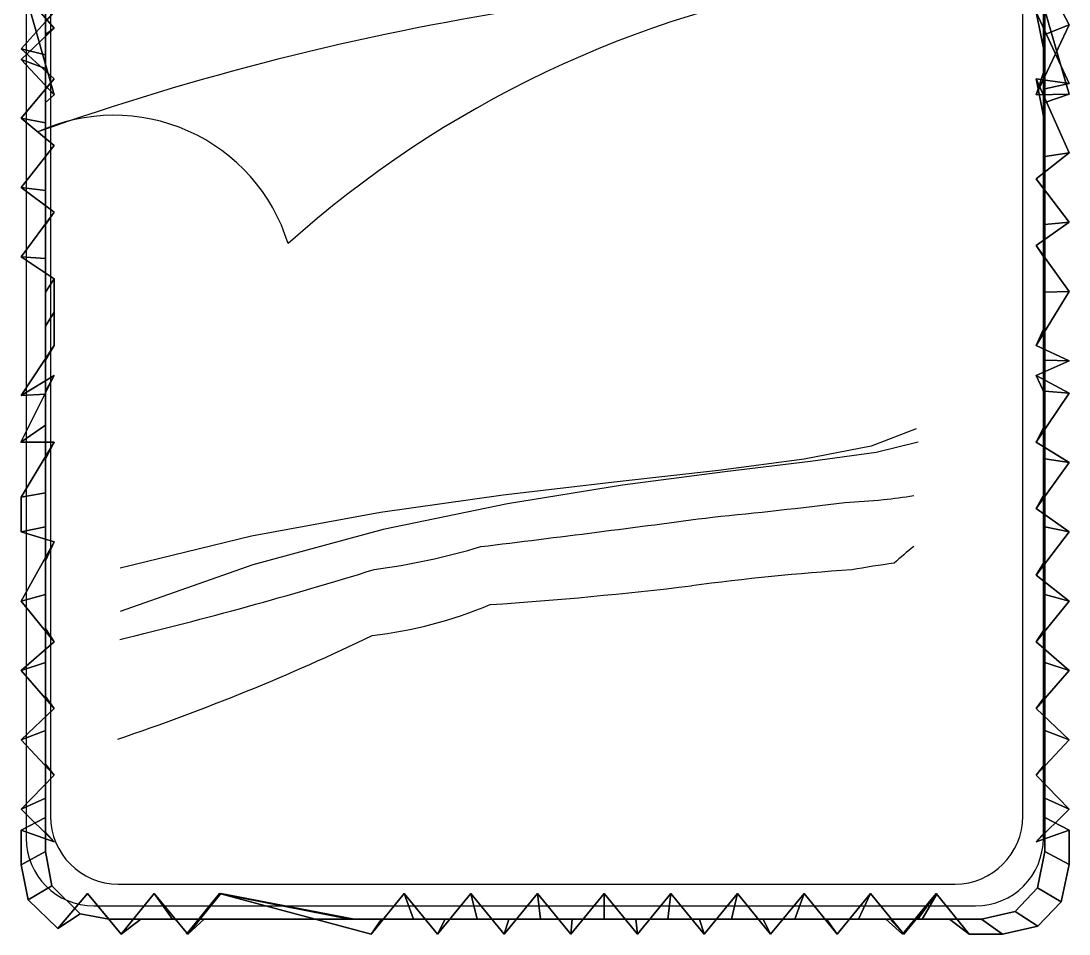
# Model space of a CAD drawing. Header units: inches. Extents: x 11.4 to 53.9, y 13.7 to 38.5.
# Drawn here: x 21.028 to 22.574, y 23.634 to 24.98 of the extents above; entities that cross this region are included whole.
import ezdxf

# ---------------------------------------------------------------- set-up
doc = ezdxf.new("R2010")
doc.units = ezdxf.units.IN
doc.header["$MEASUREMENT"] = 0
doc.layers.add('02', color=2, linetype='Continuous')
doc.layers.add('4', color=4, linetype='Continuous')

msp = doc.modelspace()

# ---------------------------------------------------------------- linework, layer by layer
at = {"layer": '02'}
for p, q in [((21.0718, 25.6173), (21.0718, 23.808)), ((22.5056, 23.808), (22.5056, 25.6173)), ((22.3481, 24.3792, -0.27), (22.2819, 24.3537, -0.27)), ((22.3515, 24.3594, -0.27), (22.2892, 24.3445, -0.27)), ((22.2819, 24.3537, -0.27), (22.1832, 24.3342, -0.27)), ((22.2892, 24.3445, -0.27), (22.1923, 24.331, -0.27)), ((22.1832, 24.3342, -0.27), (22.0567, 24.3176, -0.27)), ((22.1923, 24.331, -0.27), (22.066, 24.3159, -0.27)), ((22.0567, 24.3176, -0.27), (21.9072, 24.301, -0.27)), ((22.066, 24.3159, -0.27), (21.9153, 24.2962, -0.27)), ((21.9072, 24.301, -0.27), (21.7395, 24.2813, -0.27)), ((21.9153, 24.2962, -0.27), (21.7457, 24.2687, -0.27)), ((21.7395, 24.2813, -0.27), (21.5583, 24.2556, -0.27)), ((21.7457, 24.2687, -0.27), (21.5622, 24.2306, -0.27)), ((21.5583, 24.2556, -0.27), (21.3683, 24.2208, -0.27)), ((21.3683, 24.2208, -0.27), (21.1743, 24.174, -0.27)), ((21.5622, 24.2306, -0.27), (21.37, 24.1786, -0.27)), ((21.37, 24.1786, -0.27), (21.1743, 24.1098, -0.27)), ((21.1718, 23.708), (22.4056, 23.708))]:
    msp.add_line(p, q, dxfattribs=at)
for centre, radius, start, end in [((22.387, 21.0461), 3.9997, 88.3001, 109.4819), ((22.488, 23.4621, 0.0693), 1.5976, 99.0507, 131.8465), ((21.1655, 24.5727, 0.0693), 0.2687, 17.192, 114.7317), ((22.224, 25.0117, -0.27), 0.7408, 275.8905, 279.3768), ((21.1565, 33.2439, -0.27), 9.039, 275.66115, 276.90378), ((22.1825, 25.4607, -0.27), 1.1917, 272.9123, 275.6612), ((18.3495, 51.9295, -0.27), 27.9264, 276.90378, 277.61073), ((21.4134, 25.1864, -0.27), 1.0237, 277.6107, 286.6287), ((22.6578, 23.8068, -0.27), 0.507, 128.1356, 132.4125), ((22.5029, 22.7744, -0.27), 1.419, 97.5733, 100.1297), ((19.781, 29.8697, -0.27), 5.9659, 283.50559, 287.23813), ((22.4975, 20.5342, -0.27), 3.6453, 93.8416, 97.5733), ((21.3343, 29.8648, -0.27), 5.7577, 273.84158, 276.81067), ((21.469, 24.7214, -0.27), 0.6517, 276.8107, 292.6594), ((20.1129, 27.0609, -0.27), 3.3127, 288.6248, 295.6376), ((21.1718, 23.808), 0.1, 180, 270), ((22.4056, 23.808), 0.1, 270, 0)]:
    msp.add_arc(centre, radius, start, end, dxfattribs=at)
for points, invisible_edges in [([(22.5251, 25.0679, 0.0693), (22.5738, 24.9746, 0.0693), (21.0287, 25.0257, 0.0693)], 14), ([(22.5738, 24.9746, 0.0693), (22.5251, 25.0679, 0.0693), (22.5383, 25.0104, 0.2113)], 12), ([(22.5251, 25.0423, 0.0693), (21.0287, 25.0413, 0.0693), (21.0774, 24.8714, 0.0693)], 13), ([(21.0287, 25.0413, 0.0693), (21.0643, 24.9804, 0.2113), (21.0643, 25.0304, 0.2113)], 1), ([(21.0287, 25.0413, 0.0693), (21.0774, 24.9932, 0.0693), (21.0643, 24.9804, 0.2113)], 12), ([(21.0774, 24.8714, 0.0693), (21.0287, 25.0413, 0.0693), (21.0643, 25.0304, 0.2113)], 12), ([(22.5738, 24.8724, 0.0693), (22.5251, 25.0423, 0.0693), (21.0774, 24.8714, 0.0693)], 14), ([(22.5251, 25.0423, 0.0693), (22.5383, 24.8604, 0.2113), (22.5383, 25.0304, 0.2113)], 1), ([(22.5251, 25.0423, 0.0693), (22.5738, 24.8724, 0.0693), (22.5383, 24.8604, 0.2113)], 12), ([(21.0287, 25.0257, 0.0693), (21.0643, 24.9604, 0.2113), (21.0643, 25.0104, 0.2113)], 1), ([(21.0287, 25.0257, 0.0693), (21.0774, 24.9697, 0.0693), (21.0643, 24.9604, 0.2113)], 12), ([(22.5738, 24.9746, 0.0693), (21.0774, 24.9697, 0.0693), (21.0287, 25.0257, 0.0693)], 13), ([(21.0774, 24.8714, 0.0693), (21.0643, 25.0304, 0.2113), (21.0643, 24.8604, 0.2113)], 1), ([(21.0643, 24.8604, 0.2113), (22.5383, 25.0304, 0.2113), (22.5383, 24.8604, 0.2113)], 13), ([(21.0643, 24.8604, 0.2113), (21.0643, 25.0304, 0.2113), (22.5383, 25.0304, 0.2113)], 14), ([(21.0643, 25.0304, 0.2113), (21.0643, 24.9804, 0.2113), (22.5383, 24.9804, 0.2113)], 14), ([(21.0643, 25.0104, 0.2113), (22.5383, 24.9604, 0.2113), (22.5383, 25.0104, 0.2113)], 13), ([(21.0643, 25.0104, 0.2113), (21.0643, 24.9604, 0.2113), (22.5383, 24.9604, 0.2113)], 14), ([(22.5738, 24.9746, 0.0693), (22.5383, 25.0104, 0.2113), (22.5383, 24.9604, 0.2113)], 1), ([(21.0774, 24.9932, 0.0693), (21.0287, 24.9391, 0.0693), (21.0643, 24.9304, 0.2113)], 12), ([(22.3777, 23.6944, 0.0693), (21.0287, 24.9391, 0.0693), (21.0774, 24.9932, 0.0693)], 13), ([(21.0774, 24.9932, 0.0693), (21.0643, 24.9304, 0.2113), (21.0643, 24.9804, 0.2113)], 1), ([(22.5738, 24.6837, 0.0693), (22.5251, 24.6493, 0.0693), (21.0774, 24.9932, 0.0693)], 14), ([(22.5251, 24.6493, 0.0693), (22.5738, 24.5815, 0.0693), (21.0774, 24.9932, 0.0693)], 14), ([(22.5738, 24.5815, 0.0693), (22.5251, 24.5019, 0.0693), (21.0774, 24.9932, 0.0693)], 14), ([(22.5251, 24.5019, 0.0693), (22.5738, 24.4793, 0.0693), (21.0774, 24.9932, 0.0693)], 14), ([(22.5738, 24.4793, 0.0693), (22.5251, 24.458, 0.0693), (21.0774, 24.9932, 0.0693)], 14), ([(22.5251, 24.458, 0.0693), (22.5738, 24.4315, 0.0693), (21.0774, 24.9932, 0.0693)], 14), ([(22.5738, 24.4315, 0.0693), (22.5251, 24.3597, 0.0693), (21.0774, 24.9932, 0.0693)], 14), ([(22.5251, 24.3597, 0.0693), (22.5738, 24.3293, 0.0693), (21.0774, 24.9932, 0.0693)], 14), ([(22.5251, 24.9932, 0.0693), (22.5738, 24.888, 0.0693), (21.0774, 24.9932, 0.0693)], 14), ([(22.5738, 24.888, 0.0693), (22.5251, 24.8949, 0.0693), (21.0774, 24.9932, 0.0693)], 14), ([(22.5251, 24.8949, 0.0693), (22.5738, 24.7858, 0.0693), (21.0774, 24.9932, 0.0693)], 14), ([(22.5738, 24.7858, 0.0693), (22.5251, 24.7475, 0.0693), (21.0774, 24.9932, 0.0693)], 14), ([(22.5251, 24.7475, 0.0693), (22.5738, 24.6837, 0.0693), (21.0774, 24.9932, 0.0693)], 14), ([(22.5738, 24.3293, 0.0693), (22.5251, 24.2615, 0.0693), (21.0774, 24.9932, 0.0693)], 14), ([(22.5251, 24.2615, 0.0693), (22.5738, 24.2271, 0.0693), (21.0774, 24.9932, 0.0693)], 14), ([(22.5738, 24.2271, 0.0693), (22.5251, 24.1632, 0.0693), (21.0774, 24.9932, 0.0693)], 14), ([(22.5251, 24.1632, 0.0693), (22.5738, 24.1249, 0.0693), (21.0774, 24.9932, 0.0693)], 14), ([(22.5738, 24.1249, 0.0693), (22.5251, 24.065, 0.0693), (21.0774, 24.9932, 0.0693)], 14), ([(22.5251, 24.065, 0.0693), (22.5738, 24.0227, 0.0693), (21.0774, 24.9932, 0.0693)], 14), ([(22.5738, 24.0227, 0.0693), (22.5251, 23.9667, 0.0693), (21.0774, 24.9932, 0.0693)], 14), ([(22.5251, 23.9667, 0.0693), (22.5738, 23.9206, 0.0693), (21.0774, 24.9932, 0.0693)], 14), ([(22.5738, 23.9206, 0.0693), (22.5251, 23.8685, 0.0693), (21.0774, 24.9932, 0.0693)], 14), ([(22.5251, 23.8685, 0.0693), (22.5738, 23.8184, 0.0693), (21.0774, 24.9932, 0.0693)], 14), ([(22.5738, 23.8184, 0.0693), (22.5251, 23.7702, 0.0693), (21.0774, 24.9932, 0.0693)], 14), ([(22.5251, 23.7702, 0.0693), (22.5738, 23.7877, 0.0693), (21.0774, 24.9932, 0.0693)], 14), ([(22.5738, 23.7877, 0.0693), (22.5738, 23.7367, 0.0693), (21.0774, 24.9932, 0.0693)], 14), ([(22.5738, 23.7367, 0.0693), (22.5622, 23.6818, 0.0693), (21.0774, 24.9932, 0.0693)], 14), ([(22.5622, 23.6818, 0.0693), (22.5278, 23.6462, 0.0693), (21.0774, 24.9932, 0.0693)], 14), ([(22.5278, 23.6462, 0.0693), (22.4755, 23.6344, 0.0693), (21.0774, 24.9932, 0.0693)], 14), ([(22.4755, 23.6344, 0.0693), (22.4264, 23.6344, 0.0693), (21.0774, 24.9932, 0.0693)], 14), ([(22.4264, 23.6344, 0.0693), (22.3777, 23.6944, 0.0693), (21.0774, 24.9932, 0.0693)], 14), ([(22.5251, 24.9932, 0.0693), (22.5383, 24.9804, 0.2113), (22.5383, 24.9304, 0.2113)], 1), ([(22.5738, 24.888, 0.0693), (22.5251, 24.9932, 0.0693), (22.5383, 24.9304, 0.2113)], 12), ([(21.0643, 24.9804, 0.2113), (22.5383, 24.6304, 0.2113), (22.5383, 24.6804, 0.2113)], 13), ([(21.0643, 24.9804, 0.2113), (22.5383, 24.5804, 0.2113), (22.5383, 24.6304, 0.2113)], 13), ([(21.0643, 24.9804, 0.2113), (22.5383, 24.5305, 0.2113), (22.5383, 24.5804, 0.2113)], 13), ([(21.0643, 24.9804, 0.2113), (22.5383, 24.4804, 0.2113), (22.5383, 24.5305, 0.2113)], 13), ([(21.0643, 24.9804, 0.2113), (22.5383, 24.4304, 0.2113), (22.5383, 24.4804, 0.2113)], 13), ([(21.0643, 24.9804, 0.2113), (22.5383, 24.4347, 0.2113), (22.5383, 24.4304, 0.2113)], 13), ([(21.0643, 24.9804, 0.2113), (22.5383, 24.3848, 0.2113), (22.5383, 24.4347, 0.2113)], 13), ([(21.0643, 24.9804, 0.2113), (22.5383, 24.3347, 0.2113), (22.5383, 24.3848, 0.2113)], 13), ([(21.0643, 24.9804, 0.2113), (22.5383, 24.9304, 0.2113), (22.5383, 24.9804, 0.2113)], 13), ([(21.0643, 24.9804, 0.2113), (22.5383, 24.8804, 0.2113), (22.5383, 24.9304, 0.2113)], 13), ([(21.0643, 24.9804, 0.2113), (22.5383, 24.8304, 0.2113), (22.5383, 24.8804, 0.2113)], 13), ([(21.0643, 24.9804, 0.2113), (22.5383, 24.7804, 0.2113), (22.5383, 24.8304, 0.2113)], 13), ([(21.0643, 24.9804, 0.2113), (22.5383, 24.7304, 0.2113), (22.5383, 24.7804, 0.2113)], 13), ([(21.0643, 24.9804, 0.2113), (22.5383, 24.6804, 0.2113), (22.5383, 24.7304, 0.2113)], 13), ([(21.0643, 24.9804, 0.2113), (22.5383, 24.2847, 0.2113), (22.5383, 24.3347, 0.2113)], 13), ([(21.0643, 24.9804, 0.2113), (22.5383, 24.2347, 0.2113), (22.5383, 24.2847, 0.2113)], 13), ([(21.0643, 24.9804, 0.2113), (22.5383, 24.1847, 0.2113), (22.5383, 24.2347, 0.2113)], 13), ([(21.0643, 24.9804, 0.2113), (22.5383, 24.1347, 0.2113), (22.5383, 24.1847, 0.2113)], 13), ([(21.0643, 24.9804, 0.2113), (22.5383, 24.0848, 0.2113), (22.5383, 24.1347, 0.2113)], 13), ([(21.0643, 24.9804, 0.2113), (22.5383, 24.0347, 0.2113), (22.5383, 24.0848, 0.2113)], 13), ([(21.0643, 24.9804, 0.2113), (22.5383, 23.9848, 0.2113), (22.5383, 24.0347, 0.2113)], 13), ([(21.0643, 24.9804, 0.2113), (22.5383, 23.9347, 0.2113), (22.5383, 23.9848, 0.2113)], 13), ([(21.0643, 24.9804, 0.2113), (22.5383, 23.8848, 0.2113), (22.5383, 23.9347, 0.2113)], 13), ([(21.0643, 24.9804, 0.2113), (22.5383, 23.8347, 0.2113), (22.5383, 23.8848, 0.2113)], 13), ([(21.0643, 24.9804, 0.2113), (22.5383, 23.7847, 0.2113), (22.5383, 23.8347, 0.2113)], 13), ([(21.0643, 24.9804, 0.2113), (22.5383, 23.8062, 0.2113), (22.5383, 23.7847, 0.2113)], 13), ([(21.0643, 24.9804, 0.2113), (22.5383, 23.7563, 0.2113), (22.5383, 23.8062, 0.2113)], 13), ([(21.0643, 24.9804, 0.2113), (22.5273, 23.7026, 0.2113), (22.5383, 23.7563, 0.2113)], 13), ([(21.0643, 24.9804, 0.2113), (22.4944, 23.6677, 0.2113), (22.5273, 23.7026, 0.2113)], 13), ([(21.0643, 24.9804, 0.2113), (22.4445, 23.6562, 0.2113), (22.4944, 23.6677, 0.2113)], 13), ([(21.0643, 24.9804, 0.2113), (22.3976, 23.6562, 0.2113), (22.4445, 23.6562, 0.2113)], 13), ([(21.0643, 24.9804, 0.2113), (22.3508, 23.6562, 0.2113), (22.3976, 23.6562, 0.2113)], 13), ([(21.0643, 24.9804, 0.2113), (21.0643, 24.9304, 0.2113), (22.3508, 23.6562, 0.2113)], 14), ([(21.0774, 24.9697, 0.0693), (21.0287, 24.9235, 0.0693), (21.0643, 24.9104, 0.2113)], 12), ([(22.5251, 24.8714, 0.0693), (21.0287, 24.9235, 0.0693), (21.0774, 24.9697, 0.0693)], 13), ([(21.0774, 24.9697, 0.0693), (21.0643, 24.9104, 0.2113), (21.0643, 24.9604, 0.2113)], 1), ([(21.0643, 24.9604, 0.2113), (22.5383, 24.9104, 0.2113), (22.5383, 24.9604, 0.2113)], 13), ([(21.0643, 24.9604, 0.2113), (21.0643, 24.9104, 0.2113), (22.5383, 24.9104, 0.2113)], 14), ([(22.5738, 24.9746, 0.0693), (22.5251, 24.8714, 0.0693), (21.0774, 24.9697, 0.0693)], 14), ([(22.5251, 24.8714, 0.0693), (22.5738, 24.9746, 0.0693), (22.5383, 24.9604, 0.2113)], 12), ([(22.5251, 24.8714, 0.0693), (22.5383, 24.9604, 0.2113), (22.5383, 24.9104, 0.2113)], 1), ([(21.0287, 24.9391, 0.0693), (21.0643, 24.8804, 0.2113), (21.0643, 24.9304, 0.2113)], 1), ([(21.0287, 24.9391, 0.0693), (21.0774, 24.8949, 0.0693), (21.0643, 24.8804, 0.2113)], 12), ([(22.3777, 23.6944, 0.0693), (21.0774, 24.8949, 0.0693), (21.0287, 24.9391, 0.0693)], 13), ([(21.0643, 24.9304, 0.2113), (21.0643, 24.8804, 0.2113), (22.3508, 23.6562, 0.2113)], 14), ([(22.5738, 24.888, 0.0693), (22.5383, 24.9304, 0.2113), (22.5383, 24.8804, 0.2113)], 1), ([(21.0287, 24.9235, 0.0693), (21.0643, 24.8604, 0.2113), (21.0643, 24.9104, 0.2113)], 1), ([(21.0287, 24.9235, 0.0693), (21.0774, 24.8714, 0.0693), (21.0643, 24.8604, 0.2113)], 12), ([(22.5251, 24.8714, 0.0693), (21.0774, 24.8714, 0.0693), (21.0287, 24.9235, 0.0693)], 13), ([(21.0643, 24.9104, 0.2113), (21.0643, 24.8604, 0.2113), (22.5383, 24.9104, 0.2113)], 14), ([(21.0643, 24.8604, 0.2113), (22.5383, 24.8604, 0.2113), (22.5383, 24.9104, 0.2113)], 13), ([(22.5738, 24.8724, 0.0693), (22.5251, 24.8714, 0.0693), (22.5383, 24.9104, 0.2113)], 12), ([(22.5738, 24.8724, 0.0693), (22.5383, 24.9104, 0.2113), (22.5383, 24.8604, 0.2113)], 1), ([(21.0774, 24.8949, 0.0693), (21.0287, 24.8369, 0.0693), (21.0643, 24.8304, 0.2113)], 12), ([(22.3283, 23.6344, 0.0693), (21.0287, 24.8369, 0.0693), (21.0774, 24.8949, 0.0693)], 13), ([(21.0774, 24.8949, 0.0693), (21.0643, 24.8304, 0.2113), (21.0643, 24.8804, 0.2113)], 1), ([(22.3777, 23.6944, 0.0693), (22.3283, 23.6344, 0.0693), (21.0774, 24.8949, 0.0693)], 14), ([(22.5251, 24.8949, 0.0693), (22.5383, 24.8804, 0.2113), (22.5383, 24.8304, 0.2113)], 1), ([(22.5251, 24.8949, 0.0693), (22.5738, 24.888, 0.0693), (22.5383, 24.8804, 0.2113)], 12), ([(22.5738, 24.7858, 0.0693), (22.5251, 24.8949, 0.0693), (22.5383, 24.8304, 0.2113)], 12), ([(21.0643, 24.8804, 0.2113), (22.3038, 23.6562, 0.2113), (22.3508, 23.6562, 0.2113)], 13), ([(21.0643, 24.8804, 0.2113), (21.0643, 24.8304, 0.2113), (22.3038, 23.6562, 0.2113)], 14), ([(22.5251, 24.8714, 0.0693), (22.5738, 24.8724, 0.0693), (21.0774, 24.8714, 0.0693)], 14), ([(21.0287, 24.8369, 0.0693), (21.0643, 24.7804, 0.2113), (21.0643, 24.8304, 0.2113)], 1), ([(21.0287, 24.8369, 0.0693), (21.0774, 24.7967, 0.0693), (21.0643, 24.7804, 0.2113)], 12), ([(22.3283, 23.6344, 0.0693), (22.3795, 23.6944, 0.0693), (21.0287, 24.8369, 0.0693)], 14), ([(22.3795, 23.6944, 0.0693), (21.0774, 24.7967, 0.0693), (21.0287, 24.8369, 0.0693)], 13), ([(21.0643, 24.8304, 0.2113), (22.357, 23.6562, 0.2113), (22.3038, 23.6562, 0.2113)], 13), ([(21.0643, 24.8304, 0.2113), (21.0643, 24.7804, 0.2113), (22.357, 23.6562, 0.2113)], 14), ([(22.5738, 24.7858, 0.0693), (22.5383, 24.8304, 0.2113), (22.5383, 24.7804, 0.2113)], 1), ([(21.0774, 24.7967, 0.0693), (21.0287, 24.7347, 0.0693), (21.0643, 24.7304, 0.2113)], 12), ([(22.2812, 23.6944, 0.0693), (21.0287, 24.7347, 0.0693), (21.0774, 24.7967, 0.0693)], 13), ([(21.0774, 24.7967, 0.0693), (21.0643, 24.7304, 0.2113), (21.0643, 24.7804, 0.2113)], 1), ([(22.3301, 23.6344, 0.0693), (22.2812, 23.6944, 0.0693), (21.0774, 24.7967, 0.0693)], 14), ([(22.3795, 23.6944, 0.0693), (22.3301, 23.6344, 0.0693), (21.0774, 24.7967, 0.0693)], 14), ([(21.0643, 24.7804, 0.2113), (22.2633, 23.6562, 0.2113), (22.3101, 23.6562, 0.2113)], 13), ([(21.0643, 24.7804, 0.2113), (22.3101, 23.6562, 0.2113), (22.357, 23.6562, 0.2113)], 13), ([(21.0643, 24.7804, 0.2113), (21.0643, 24.7304, 0.2113), (22.2633, 23.6562, 0.2113)], 14), ([(22.5251, 24.7475, 0.0693), (22.5738, 24.7858, 0.0693), (22.5383, 24.7804, 0.2113)], 12), ([(22.5251, 24.7475, 0.0693), (22.5383, 24.7804, 0.2113), (22.5383, 24.7304, 0.2113)], 1), ([(22.5738, 24.6837, 0.0693), (22.5251, 24.7475, 0.0693), (22.5383, 24.7304, 0.2113)], 12), ([(21.0287, 24.7347, 0.0693), (21.0643, 24.6804, 0.2113), (21.0643, 24.7304, 0.2113)], 1), ([(21.0287, 24.7347, 0.0693), (21.0774, 24.6984, 0.0693), (21.0643, 24.6804, 0.2113)], 12), ([(22.2812, 23.6944, 0.0693), (21.0774, 24.6984, 0.0693), (21.0287, 24.7347, 0.0693)], 13), ([(21.0643, 24.7304, 0.2113), (21.0643, 24.6804, 0.2113), (22.2633, 23.6562, 0.2113)], 14), ([(22.5738, 24.6837, 0.0693), (22.5383, 24.7304, 0.2113), (22.5383, 24.6804, 0.2113)], 1), ([(22.183, 23.6944, 0.0693), (21.0287, 24.6325, 0.0693), (21.0774, 24.6984, 0.0693)], 13), ([(21.0774, 24.6984, 0.0693), (21.0287, 24.6325, 0.0693), (21.0643, 24.6304, 0.2113)], 12), ([(21.0774, 24.6984, 0.0693), (21.0643, 24.6304, 0.2113), (21.0643, 24.6804, 0.2113)], 1), ([(22.2812, 23.6944, 0.0693), (22.2319, 23.6344, 0.0693), (21.0774, 24.6984, 0.0693)], 14), ([(22.2319, 23.6344, 0.0693), (22.183, 23.6944, 0.0693), (21.0774, 24.6984, 0.0693)], 14), ([(22.5251, 24.6493, 0.0693), (22.5738, 24.6837, 0.0693), (22.5383, 24.6804, 0.2113)], 12), ([(21.0643, 24.6804, 0.2113), (22.2163, 23.6562, 0.2113), (22.2633, 23.6562, 0.2113)], 13), ([(21.0643, 24.6804, 0.2113), (22.1695, 23.6562, 0.2113), (22.2163, 23.6562, 0.2113)], 13), ([(21.0643, 24.6804, 0.2113), (21.0643, 24.6304, 0.2113), (22.1695, 23.6562, 0.2113)], 14), ([(22.5251, 24.6493, 0.0693), (22.5383, 24.6804, 0.2113), (22.5383, 24.6304, 0.2113)], 1), ([(22.5738, 24.5815, 0.0693), (22.5251, 24.6493, 0.0693), (22.5383, 24.6304, 0.2113)], 12), ([(22.183, 23.6944, 0.0693), (21.0774, 24.6002, 0.0693), (21.0287, 24.6325, 0.0693)], 13), ([(21.0287, 24.6325, 0.0693), (21.0643, 24.5804, 0.2113), (21.0643, 24.6304, 0.2113)], 1), ([(21.0287, 24.6325, 0.0693), (21.0774, 24.6002, 0.0693), (21.0643, 24.5804, 0.2113)], 12), ([(21.0643, 24.6304, 0.2113), (21.0643, 24.5804, 0.2113), (22.1695, 23.6562, 0.2113)], 14), ([(22.5738, 24.5815, 0.0693), (22.5383, 24.6304, 0.2113), (22.5383, 24.5804, 0.2113)], 1), ([(21.0774, 24.6002, 0.0693), (21.0643, 24.5304, 0.2113), (21.0643, 24.5804, 0.2113)], 1), ([(21.0774, 24.6002, 0.0693), (21.0774, 24.551, 0.0693), (21.0643, 24.5304, 0.2113)], 12), ([(22.183, 23.6944, 0.0693), (22.1337, 23.6344, 0.0693), (21.0774, 24.6002, 0.0693)], 14), ([(22.1337, 23.6344, 0.0693), (21.0774, 24.551, 0.0693), (21.0774, 24.6002, 0.0693)], 13), ([(21.0643, 24.5804, 0.2113), (22.1226, 23.6562, 0.2113), (22.1695, 23.6562, 0.2113)], 13), ([(21.0643, 24.5804, 0.2113), (21.0643, 24.5304, 0.2113), (22.1226, 23.6562, 0.2113)], 14), ([(22.5251, 24.5019, 0.0693), (22.5738, 24.5815, 0.0693), (22.5383, 24.5804, 0.2113)], 12), ([(22.5251, 24.5019, 0.0693), (22.5383, 24.5804, 0.2113), (22.5383, 24.5305, 0.2113)], 1), ([(21.0774, 24.551, 0.0693), (21.0643, 24.4804, 0.2113), (21.0643, 24.5304, 0.2113)], 1), ([(21.0774, 24.551, 0.0693), (21.0774, 24.5019, 0.0693), (21.0643, 24.4804, 0.2113)], 12), ([(22.0847, 23.6944, 0.0693), (21.0774, 24.5019, 0.0693), (21.0774, 24.551, 0.0693)], 13), ([(22.1337, 23.6344, 0.0693), (22.0847, 23.6944, 0.0693), (21.0774, 24.551, 0.0693)], 14), ([(21.0643, 24.5304, 0.2113), (22.0758, 23.6562, 0.2113), (22.1226, 23.6562, 0.2113)], 13), ([(21.0643, 24.5304, 0.2113), (21.0643, 24.4804, 0.2113), (22.0758, 23.6562, 0.2113)], 14), ([(22.5738, 24.4793, 0.0693), (22.5251, 24.5019, 0.0693), (22.5383, 24.5305, 0.2113)], 12), ([(22.5738, 24.4793, 0.0693), (22.5383, 24.5305, 0.2113), (22.5383, 24.4804, 0.2113)], 1), ([(22.0355, 23.6344, 0.0693), (21.0287, 24.4282, 0.0693), (21.0774, 24.5019, 0.0693)], 13), ([(21.0774, 24.5019, 0.0693), (21.0287, 24.4282, 0.0693), (21.0643, 24.4304, 0.2113)], 12), ([(21.0774, 24.5019, 0.0693), (21.0643, 24.4304, 0.2113), (21.0643, 24.4804, 0.2113)], 1), ([(22.0847, 23.6944, 0.0693), (22.0355, 23.6344, 0.0693), (21.0774, 24.5019, 0.0693)], 14), ([(21.0643, 24.4804, 0.2113), (22.0288, 23.6562, 0.2113), (22.0758, 23.6562, 0.2113)], 13), ([(21.0643, 24.4804, 0.2113), (21.0643, 24.4304, 0.2113), (22.0288, 23.6562, 0.2113)], 14), ([(22.5251, 24.458, 0.0693), (22.5383, 24.4804, 0.2113), (22.5383, 24.4304, 0.2113)], 1), ([(22.5251, 24.458, 0.0693), (22.5738, 24.4793, 0.0693), (22.5383, 24.4804, 0.2113)], 12), ([(21.9373, 23.6344, 0.0693), (21.0282, 24.3597, 0.0693), (21.0774, 24.458, 0.0693)], 13), ([(21.0774, 24.458, 0.0693), (21.0282, 24.3597, 0.0693), (21.0643, 24.3848, 0.2113)], 12), ([(21.9865, 23.6944, 0.0693), (21.0774, 24.458, 0.0693), (21.0287, 24.4282, 0.0693)], 13), ([(21.0287, 24.4282, 0.0693), (21.0774, 24.458, 0.0693), (21.0643, 24.4347, 0.2113)], 12), ([(21.0774, 24.458, 0.0693), (21.0643, 24.3848, 0.2113), (21.0643, 24.4347, 0.2113)], 1), ([(21.9865, 23.6944, 0.0693), (21.9373, 23.6344, 0.0693), (21.0774, 24.458, 0.0693)], 14), ([(22.5738, 24.4315, 0.0693), (22.5251, 24.458, 0.0693), (22.5383, 24.4304, 0.2113)], 12), ([(21.0287, 24.4282, 0.0693), (21.0643, 24.4347, 0.2113), (21.0643, 24.4304, 0.2113)], 1), ([(21.0643, 24.4304, 0.2113), (21.0643, 24.4347, 0.2113), (21.982, 23.6562, 0.2113)], 14), ([(21.0643, 24.4347, 0.2113), (21.9351, 23.6562, 0.2113), (21.982, 23.6562, 0.2113)], 13), ([(21.0643, 24.4347, 0.2113), (21.0643, 24.3848, 0.2113), (21.9351, 23.6562, 0.2113)], 14), ([(22.5251, 24.3597, 0.0693), (22.5383, 24.4347, 0.2113), (22.5383, 24.3848, 0.2113)], 1), ([(22.5251, 24.3597, 0.0693), (22.5738, 24.4315, 0.0693), (22.5383, 24.4347, 0.2113)], 12), ([(22.5738, 24.4315, 0.0693), (22.5383, 24.4304, 0.2113), (22.5383, 24.4347, 0.2113)], 1), ([(22.0355, 23.6344, 0.0693), (21.9865, 23.6944, 0.0693), (21.0287, 24.4282, 0.0693)], 14), ([(21.0643, 24.4304, 0.2113), (21.982, 23.6562, 0.2113), (22.0288, 23.6562, 0.2113)], 13), ([(21.0282, 24.3597, 0.0693), (21.0643, 24.3347, 0.2113), (21.0643, 24.3848, 0.2113)], 1), ([(21.0643, 24.3848, 0.2113), (21.8882, 23.6562, 0.2113), (21.9351, 23.6562, 0.2113)], 13), ([(21.0643, 24.3848, 0.2113), (21.0643, 24.3347, 0.2113), (21.8882, 23.6562, 0.2113)], 14), ([(22.5738, 24.3293, 0.0693), (22.5251, 24.3597, 0.0693), (22.5383, 24.3848, 0.2113)], 12), ([(22.5738, 24.3293, 0.0693), (22.5383, 24.3848, 0.2113), (22.5383, 24.3347, 0.2113)], 1), ([(21.8882, 23.6944, 0.0693), (21.0774, 24.3597, 0.0693), (21.0282, 24.3597, 0.0693)], 13), ([(21.9373, 23.6344, 0.0693), (21.8882, 23.6944, 0.0693), (21.0282, 24.3597, 0.0693)], 14), ([(21.0282, 24.3597, 0.0693), (21.0774, 24.3597, 0.0693), (21.0643, 24.3347, 0.2113)], 12), ([(21.79, 23.6944, 0.0693), (21.0287, 24.2782, 0.0693), (21.0774, 24.3597, 0.0693)], 13), ([(21.0774, 24.3597, 0.0693), (21.0287, 24.2782, 0.0693), (21.0643, 24.2847, 0.2113)], 12), ([(21.0774, 24.3597, 0.0693), (21.0643, 24.2847, 0.2113), (21.0643, 24.3347, 0.2113)], 1), ([(21.8882, 23.6944, 0.0693), (21.8391, 23.6344, 0.0693), (21.0774, 24.3597, 0.0693)], 14), ([(21.8391, 23.6344, 0.0693), (21.79, 23.6944, 0.0693), (21.0774, 24.3597, 0.0693)], 14), ([(21.0643, 24.3347, 0.2113), (21.8413, 23.6562, 0.2113), (21.8882, 23.6562, 0.2113)], 13), ([(21.0643, 24.3347, 0.2113), (21.7945, 23.6562, 0.2113), (21.8413, 23.6562, 0.2113)], 13), ([(21.0643, 24.3347, 0.2113), (21.0643, 24.2847, 0.2113), (21.7945, 23.6562, 0.2113)], 14), ([(22.5251, 24.2615, 0.0693), (22.5383, 24.3347, 0.2113), (22.5383, 24.2847, 0.2113)], 1), ([(22.5251, 24.2615, 0.0693), (22.5738, 24.3293, 0.0693), (22.5383, 24.3347, 0.2113)], 12), ([(21.0287, 24.2782, 0.0693), (21.0643, 24.2347, 0.2113), (21.0643, 24.2847, 0.2113)], 1), ([(21.0643, 24.2847, 0.2113), (21.0643, 24.2347, 0.2113), (21.7945, 23.6562, 0.2113)], 14), ([(22.5738, 24.2271, 0.0693), (22.5251, 24.2615, 0.0693), (22.5383, 24.2847, 0.2113)], 12), ([(22.5738, 24.2271, 0.0693), (22.5383, 24.2847, 0.2113), (22.5383, 24.2347, 0.2113)], 1), ([(21.0287, 24.2782, 0.0693), (21.0287, 24.2271, 0.0693), (21.0643, 24.2347, 0.2113)], 12), ([(21.79, 23.6944, 0.0693), (21.0287, 24.2271, 0.0693), (21.0287, 24.2782, 0.0693)], 13), ([(21.0287, 24.2271, 0.0693), (21.0643, 24.1847, 0.2113), (21.0643, 24.2347, 0.2113)], 1), ([(21.0643, 24.2347, 0.2113), (21.7476, 23.6562, 0.2113), (21.7945, 23.6562, 0.2113)], 13), ([(21.0643, 24.2347, 0.2113), (21.7008, 23.6562, 0.2113), (21.7476, 23.6562, 0.2113)], 13), ([(21.0643, 24.2347, 0.2113), (21.0643, 24.1847, 0.2113), (21.7008, 23.6562, 0.2113)], 14), ([(22.5251, 24.1632, 0.0693), (22.5383, 24.2347, 0.2113), (22.5383, 24.1847, 0.2113)], 1), ([(22.5251, 24.1632, 0.0693), (22.5738, 24.2271, 0.0693), (22.5383, 24.2347, 0.2113)], 12), ([(21.0287, 24.2271, 0.0693), (21.0774, 24.2124, 0.0693), (21.0643, 24.1847, 0.2113)], 12), ([(21.6917, 23.6944, 0.0693), (21.0774, 24.2124, 0.0693), (21.0287, 24.2271, 0.0693)], 13), ([(21.79, 23.6944, 0.0693), (21.7409, 23.6344, 0.0693), (21.0287, 24.2271, 0.0693)], 14), ([(21.7409, 23.6344, 0.0693), (21.6917, 23.6944, 0.0693), (21.0287, 24.2271, 0.0693)], 14), ([(21.0774, 24.2124, 0.0693), (21.0287, 24.1249, 0.0693), (21.0643, 24.1347, 0.2113)], 12), ([(21.6917, 23.6944, 0.0693), (21.0287, 24.1249, 0.0693), (21.0774, 24.2124, 0.0693)], 13), ([(21.0774, 24.2124, 0.0693), (21.0643, 24.1347, 0.2113), (21.0643, 24.1847, 0.2113)], 1), ([(21.0643, 24.1847, 0.2113), (21.0643, 24.1347, 0.2113), (21.7008, 23.6562, 0.2113)], 14), ([(22.5738, 24.1249, 0.0693), (22.5251, 24.1632, 0.0693), (22.5383, 24.1847, 0.2113)], 12), ([(22.5738, 24.1249, 0.0693), (22.5383, 24.1847, 0.2113), (22.5383, 24.1347, 0.2113)], 1), ([(21.0287, 24.1249, 0.0693), (21.0643, 24.0847, 0.2113), (21.0643, 24.1347, 0.2113)], 1), ([(21.0643, 24.1347, 0.2113), (21.6538, 23.6562, 0.2113), (21.7008, 23.6562, 0.2113)], 13), ([(21.0643, 24.1347, 0.2113), (21.607, 23.6562, 0.2113), (21.6538, 23.6562, 0.2113)], 13), ([(21.0643, 24.1347, 0.2113), (21.0643, 24.0847, 0.2113), (21.607, 23.6562, 0.2113)], 14), ([(22.5251, 24.065, 0.0693), (22.5383, 24.1347, 0.2113), (22.5383, 24.0848, 0.2113)], 1), ([(22.5251, 24.065, 0.0693), (22.5738, 24.1249, 0.0693), (22.5383, 24.1347, 0.2113)], 12), ([(21.0287, 24.1249, 0.0693), (21.0774, 24.065, 0.0693), (21.0643, 24.0847, 0.2113)], 12), ([(21.5935, 23.6944, 0.0693), (21.0774, 24.065, 0.0693), (21.0287, 24.1249, 0.0693)], 13), ([(21.6917, 23.6944, 0.0693), (21.6427, 23.6344, 0.0693), (21.0287, 24.1249, 0.0693)], 14), ([(21.6427, 23.6344, 0.0693), (21.5935, 23.6944, 0.0693), (21.0287, 24.1249, 0.0693)], 14), ([(21.0774, 24.065, 0.0693), (21.0643, 24.0347, 0.2113), (21.0643, 24.0847, 0.2113)], 1), ([(21.0643, 24.0847, 0.2113), (21.0643, 24.0347, 0.2113), (21.607, 23.6562, 0.2113)], 14), ([(22.5738, 24.0227, 0.0693), (22.5251, 24.065, 0.0693), (22.5383, 24.0848, 0.2113)], 12), ([(22.5738, 24.0227, 0.0693), (22.5383, 24.0848, 0.2113), (22.5383, 24.0347, 0.2113)], 1), ([(21.0774, 24.065, 0.0693), (21.0287, 24.0227, 0.0693), (21.0643, 24.0347, 0.2113)], 12), ([(21.5935, 23.6944, 0.0693), (21.0287, 24.0227, 0.0693), (21.0774, 24.065, 0.0693)], 13), ([(21.0287, 24.0227, 0.0693), (21.0643, 23.9847, 0.2113), (21.0643, 24.0347, 0.2113)], 1), ([(21.0643, 24.0347, 0.2113), (21.5601, 23.6562, 0.2113), (21.607, 23.6562, 0.2113)], 13), ([(21.0643, 24.0347, 0.2113), (21.5133, 23.6562, 0.2113), (21.5601, 23.6562, 0.2113)], 13), ([(21.0643, 24.0347, 0.2113), (21.0643, 23.9847, 0.2113), (21.5133, 23.6562, 0.2113)], 14), ([(22.5251, 23.9667, 0.0693), (22.5383, 24.0347, 0.2113), (22.5383, 23.9848, 0.2113)], 1), ([(22.5251, 23.9667, 0.0693), (22.5738, 24.0227, 0.0693), (22.5383, 24.0347, 0.2113)], 12), ([(21.0287, 24.0227, 0.0693), (21.0774, 23.9667, 0.0693), (21.0643, 23.9847, 0.2113)], 12), ([(21.3212, 23.6944, 0.0693), (21.0774, 23.9667, 0.0693), (21.0287, 24.0227, 0.0693)], 13), ([(21.5935, 23.6944, 0.0693), (21.5446, 23.6344, 0.0693), (21.0287, 24.0227, 0.0693)], 14), ([(21.5446, 23.6344, 0.0693), (21.3212, 23.6944, 0.0693), (21.0287, 24.0227, 0.0693)], 14), ([(21.0774, 23.9667, 0.0693), (21.0643, 23.9347, 0.2113), (21.0643, 23.9847, 0.2113)], 1), ([(21.0643, 23.9847, 0.2113), (21.0643, 23.9347, 0.2113), (21.5133, 23.6562, 0.2113)], 14), ([(22.5738, 23.9206, 0.0693), (22.5251, 23.9667, 0.0693), (22.5383, 23.9848, 0.2113)], 12), ([(22.5738, 23.9206, 0.0693), (22.5383, 23.9848, 0.2113), (22.5383, 23.9347, 0.2113)], 1), ([(21.0774, 23.9667, 0.0693), (21.0287, 23.9206, 0.0693), (21.0643, 23.9347, 0.2113)], 12), ([(21.3212, 23.6944, 0.0693), (21.0287, 23.9206, 0.0693), (21.0774, 23.9667, 0.0693)], 13), ([(21.0287, 23.9206, 0.0693), (21.0643, 23.8847, 0.2113), (21.0643, 23.9347, 0.2113)], 1), ([(21.0643, 23.9347, 0.2113), (21.2923, 23.6562, 0.2113), (21.5133, 23.6562, 0.2113)], 13), ([(21.0643, 23.9347, 0.2113), (21.5195, 23.6562, 0.2113), (21.2923, 23.6562, 0.2113)], 13), ([(21.0643, 23.9347, 0.2113), (21.0643, 23.8847, 0.2113), (21.5195, 23.6562, 0.2113)], 14), ([(22.5251, 23.8685, 0.0693), (22.5383, 23.9347, 0.2113), (22.5383, 23.8848, 0.2113)], 1), ([(22.5251, 23.8685, 0.0693), (22.5738, 23.9206, 0.0693), (22.5383, 23.9347, 0.2113)], 12), ([(21.0287, 23.9206, 0.0693), (21.0774, 23.8685, 0.0693), (21.0643, 23.8847, 0.2113)], 12), ([(21.323, 23.6944, 0.0693), (21.0774, 23.8685, 0.0693), (21.0287, 23.9206, 0.0693)], 13), ([(21.3212, 23.6944, 0.0693), (21.2724, 23.6344, 0.0693), (21.0287, 23.9206, 0.0693)], 14), ([(21.2724, 23.6344, 0.0693), (21.323, 23.6944, 0.0693), (21.0287, 23.9206, 0.0693)], 14), ([(21.0774, 23.8685, 0.0693), (21.0643, 23.8347, 0.2113), (21.0643, 23.8847, 0.2113)], 1), ([(21.0643, 23.8847, 0.2113), (21.0643, 23.8347, 0.2113), (21.5195, 23.6562, 0.2113)], 14), ([(22.5738, 23.8184, 0.0693), (22.5251, 23.8685, 0.0693), (22.5383, 23.8848, 0.2113)], 12), ([(22.5738, 23.8184, 0.0693), (22.5383, 23.8848, 0.2113), (22.5383, 23.8347, 0.2113)], 1), ([(21.0774, 23.8685, 0.0693), (21.0287, 23.8184, 0.0693), (21.0643, 23.8347, 0.2113)], 12), ([(21.323, 23.6944, 0.0693), (21.0287, 23.8184, 0.0693), (21.0774, 23.8685, 0.0693)], 13), ([(21.0287, 23.8184, 0.0693), (21.0643, 23.7847, 0.2113), (21.0643, 23.8347, 0.2113)], 1), ([(21.0643, 23.8347, 0.2113), (21.2986, 23.6562, 0.2113), (21.5195, 23.6562, 0.2113)], 13), ([(21.0643, 23.8347, 0.2113), (21.2518, 23.6562, 0.2113), (21.2986, 23.6562, 0.2113)], 13), ([(21.0643, 23.8347, 0.2113), (21.0643, 23.7847, 0.2113), (21.2518, 23.6562, 0.2113)], 14), ([(22.5251, 23.7702, 0.0693), (22.5383, 23.8347, 0.2113), (22.5383, 23.7847, 0.2113)], 1), ([(22.5251, 23.7702, 0.0693), (22.5738, 23.8184, 0.0693), (22.5383, 23.8347, 0.2113)], 12), ([(21.0287, 23.8184, 0.0693), (21.0774, 23.7702, 0.0693), (21.0643, 23.7847, 0.2113)], 12), ([(21.2247, 23.6944, 0.0693), (21.0774, 23.7702, 0.0693), (21.0287, 23.8184, 0.0693)], 13), ([(21.323, 23.6944, 0.0693), (21.2742, 23.6344, 0.0693), (21.0287, 23.8184, 0.0693)], 14), ([(21.2742, 23.6344, 0.0693), (21.2247, 23.6944, 0.0693), (21.0287, 23.8184, 0.0693)], 14), ([(21.0287, 23.7877, 0.0693), (21.0643, 23.7562, 0.2113), (21.0643, 23.8062, 0.2113)], 1), ([(21.0774, 23.7702, 0.0693), (21.0287, 23.7877, 0.0693), (21.0643, 23.8062, 0.2113)], 12), ([(21.0774, 23.7702, 0.0693), (21.0643, 23.8062, 0.2113), (21.0643, 23.7847, 0.2113)], 1), ([(21.0643, 23.7847, 0.2113), (21.0643, 23.8062, 0.2113), (21.2518, 23.6562, 0.2113)], 14), ([(21.0643, 23.8062, 0.2113), (21.2048, 23.6562, 0.2113), (21.2518, 23.6562, 0.2113)], 13), ([(21.0643, 23.8062, 0.2113), (21.158, 23.6562, 0.2113), (21.2048, 23.6562, 0.2113)], 13), ([(21.0643, 23.8062, 0.2113), (21.0643, 23.7562, 0.2113), (21.158, 23.6562, 0.2113)], 14), ([(22.5738, 23.7877, 0.0693), (22.5383, 23.7847, 0.2113), (22.5383, 23.8062, 0.2113)], 1), ([(22.5738, 23.7367, 0.0693), (22.5383, 23.8062, 0.2113), (22.5383, 23.7563, 0.2113)], 1), ([(22.5738, 23.7367, 0.0693), (22.5738, 23.7877, 0.0693), (22.5383, 23.8062, 0.2113)], 12), ([(21.0287, 23.7877, 0.0693), (21.0287, 23.7365, 0.0693), (21.0643, 23.7562, 0.2113)], 12), ([(21.2247, 23.6944, 0.0693), (21.0287, 23.7877, 0.0693), (21.0774, 23.7702, 0.0693)], 13), ([(21.1265, 23.6944, 0.0693), (21.0287, 23.7365, 0.0693), (21.0287, 23.7877, 0.0693)], 13), ([(21.2247, 23.6944, 0.0693), (21.176, 23.6344, 0.0693), (21.0287, 23.7877, 0.0693)], 14), ([(21.176, 23.6344, 0.0693), (21.1265, 23.6944, 0.0693), (21.0287, 23.7877, 0.0693)], 14), ([(22.5738, 23.7877, 0.0693), (22.5251, 23.7702, 0.0693), (22.5383, 23.7847, 0.2113)], 12), ([(21.0287, 23.7365, 0.0693), (21.0739, 23.7054, 0.2113), (21.0643, 23.7562, 0.2113)], 1), ([(21.0643, 23.7562, 0.2113), (21.1155, 23.6641, 0.2113), (21.158, 23.6562, 0.2113)], 13), ([(21.0643, 23.7562, 0.2113), (21.0739, 23.7054, 0.2113), (21.1155, 23.6641, 0.2113)], 12), ([(22.5622, 23.6818, 0.0693), (22.5383, 23.7563, 0.2113), (22.5273, 23.7026, 0.2113)], 1), ([(22.5622, 23.6818, 0.0693), (22.5738, 23.7367, 0.0693), (22.5383, 23.7563, 0.2113)], 12), ([(21.0287, 23.7365, 0.0693), (21.0389, 23.6847, 0.0693), (21.0739, 23.7054, 0.2113)], 12), ([(21.1265, 23.6944, 0.0693), (21.0825, 23.6425, 0.0693), (21.0287, 23.7365, 0.0693)], 14), ([(21.0825, 23.6425, 0.0693), (21.0389, 23.6847, 0.0693), (21.0287, 23.7365, 0.0693)], 12), ([(21.0389, 23.6847, 0.0693), (21.1155, 23.6641, 0.2113), (21.0739, 23.7054, 0.2113)], 1), ([(21.0825, 23.6425, 0.0693), (21.1265, 23.6944, 0.0693), (21.158, 23.6562, 0.2113)], 12), ([(21.1265, 23.6944, 0.0693), (21.2048, 23.6562, 0.2113), (21.158, 23.6562, 0.2113)], 1), ([(21.1265, 23.6944, 0.0693), (21.176, 23.6344, 0.0693), (21.2048, 23.6562, 0.2113)], 12), ([(21.176, 23.6344, 0.0693), (21.2247, 23.6944, 0.0693), (21.2518, 23.6562, 0.2113)], 12), ([(21.2247, 23.6944, 0.0693), (21.2986, 23.6562, 0.2113), (21.2518, 23.6562, 0.2113)], 1), ([(21.2247, 23.6944, 0.0693), (21.2742, 23.6344, 0.0693), (21.2986, 23.6562, 0.2113)], 12), ([(21.2724, 23.6344, 0.0693), (21.3212, 23.6944, 0.0693), (21.5133, 23.6562, 0.2113)], 12), ([(21.323, 23.6944, 0.0693), (21.2724, 23.6344, 0.0693), (21.2923, 23.6562, 0.2113)], 12), ([(21.2742, 23.6344, 0.0693), (21.323, 23.6944, 0.0693), (21.5195, 23.6562, 0.2113)], 12), ([(21.323, 23.6944, 0.0693), (21.2923, 23.6562, 0.2113), (21.5195, 23.6562, 0.2113)], 1), ([(21.3212, 23.6944, 0.0693), (21.5601, 23.6562, 0.2113), (21.5133, 23.6562, 0.2113)], 1), ([(21.3212, 23.6944, 0.0693), (21.5446, 23.6344, 0.0693), (21.5601, 23.6562, 0.2113)], 12), ([(21.5446, 23.6344, 0.0693), (21.5935, 23.6944, 0.0693), (21.607, 23.6562, 0.2113)], 12), ([(21.5935, 23.6944, 0.0693), (21.6538, 23.6562, 0.2113), (21.607, 23.6562, 0.2113)], 1), ([(21.5935, 23.6944, 0.0693), (21.6427, 23.6344, 0.0693), (21.6538, 23.6562, 0.2113)], 12), ([(21.6427, 23.6344, 0.0693), (21.6917, 23.6944, 0.0693), (21.7008, 23.6562, 0.2113)], 12), ([(21.6917, 23.6944, 0.0693), (21.7476, 23.6562, 0.2113), (21.7008, 23.6562, 0.2113)], 1), ([(21.6917, 23.6944, 0.0693), (21.7409, 23.6344, 0.0693), (21.7476, 23.6562, 0.2113)], 12), ([(21.7409, 23.6344, 0.0693), (21.79, 23.6944, 0.0693), (21.7945, 23.6562, 0.2113)], 12), ([(21.79, 23.6944, 0.0693), (21.8413, 23.6562, 0.2113), (21.7945, 23.6562, 0.2113)], 1), ([(21.79, 23.6944, 0.0693), (21.8391, 23.6344, 0.0693), (21.8413, 23.6562, 0.2113)], 12), ([(21.8391, 23.6344, 0.0693), (21.8882, 23.6944, 0.0693), (21.8882, 23.6562, 0.2113)], 12), ([(21.8882, 23.6944, 0.0693), (21.9351, 23.6562, 0.2113), (21.8882, 23.6562, 0.2113)], 1), ([(21.8882, 23.6944, 0.0693), (21.9373, 23.6344, 0.0693), (21.9351, 23.6562, 0.2113)], 12), ([(21.9373, 23.6344, 0.0693), (21.9865, 23.6944, 0.0693), (21.982, 23.6562, 0.2113)], 12), ([(21.9865, 23.6944, 0.0693), (22.0288, 23.6562, 0.2113), (21.982, 23.6562, 0.2113)], 1), ([(21.9865, 23.6944, 0.0693), (22.0355, 23.6344, 0.0693), (22.0288, 23.6562, 0.2113)], 12), ([(22.0355, 23.6344, 0.0693), (22.0847, 23.6944, 0.0693), (22.0758, 23.6562, 0.2113)], 12), ([(22.0847, 23.6944, 0.0693), (22.1226, 23.6562, 0.2113), (22.0758, 23.6562, 0.2113)], 1), ([(22.0847, 23.6944, 0.0693), (22.1337, 23.6344, 0.0693), (22.1226, 23.6562, 0.2113)], 12), ([(22.1337, 23.6344, 0.0693), (22.183, 23.6944, 0.0693), (22.1695, 23.6562, 0.2113)], 12), ([(22.183, 23.6944, 0.0693), (22.2163, 23.6562, 0.2113), (22.1695, 23.6562, 0.2113)], 1), ([(22.183, 23.6944, 0.0693), (22.2319, 23.6344, 0.0693), (22.2163, 23.6562, 0.2113)], 12), ([(22.2319, 23.6344, 0.0693), (22.2812, 23.6944, 0.0693), (22.2633, 23.6562, 0.2113)], 12), ([(22.2812, 23.6944, 0.0693), (22.3101, 23.6562, 0.2113), (22.2633, 23.6562, 0.2113)], 1), ([(22.2812, 23.6944, 0.0693), (22.3301, 23.6344, 0.0693), (22.3101, 23.6562, 0.2113)], 12), ([(22.3795, 23.6944, 0.0693), (22.3038, 23.6562, 0.2113), (22.357, 23.6562, 0.2113)], 1), ([(22.3795, 23.6944, 0.0693), (22.3283, 23.6344, 0.0693), (22.3038, 23.6562, 0.2113)], 12), ([(22.3283, 23.6344, 0.0693), (22.3777, 23.6944, 0.0693), (22.3508, 23.6562, 0.2113)], 12), ([(22.3301, 23.6344, 0.0693), (22.3795, 23.6944, 0.0693), (22.357, 23.6562, 0.2113)], 12), ([(22.3777, 23.6944, 0.0693), (22.3976, 23.6562, 0.2113), (22.3508, 23.6562, 0.2113)], 1), ([(22.3777, 23.6944, 0.0693), (22.4264, 23.6344, 0.0693), (22.3976, 23.6562, 0.2113)], 12), ([(22.5278, 23.6462, 0.0693), (22.5273, 23.7026, 0.2113), (22.4944, 23.6677, 0.2113)], 1), ([(22.5278, 23.6462, 0.0693), (22.5622, 23.6818, 0.0693), (22.5273, 23.7026, 0.2113)], 12), ([(21.0389, 23.6847, 0.0693), (21.0825, 23.6425, 0.0693), (21.1155, 23.6641, 0.2113)], 12), ([(21.0825, 23.6425, 0.0693), (21.158, 23.6562, 0.2113), (21.1155, 23.6641, 0.2113)], 1), ([(22.4755, 23.6344, 0.0693), (22.4944, 23.6677, 0.2113), (22.4445, 23.6562, 0.2113)], 1), ([(22.4755, 23.6344, 0.0693), (22.5278, 23.6462, 0.0693), (22.4944, 23.6677, 0.2113)], 12), ([(21.176, 23.6344, 0.0693), (21.2518, 23.6562, 0.2113), (21.2048, 23.6562, 0.2113)], 1), ([(21.2724, 23.6344, 0.0693), (21.5133, 23.6562, 0.2113), (21.2923, 23.6562, 0.2113)], 1), ([(21.2742, 23.6344, 0.0693), (21.5195, 23.6562, 0.2113), (21.2986, 23.6562, 0.2113)], 1), ([(21.5446, 23.6344, 0.0693), (21.607, 23.6562, 0.2113), (21.5601, 23.6562, 0.2113)], 1), ([(21.6427, 23.6344, 0.0693), (21.7008, 23.6562, 0.2113), (21.6538, 23.6562, 0.2113)], 1), ([(21.7409, 23.6344, 0.0693), (21.7945, 23.6562, 0.2113), (21.7476, 23.6562, 0.2113)], 1), ([(21.8391, 23.6344, 0.0693), (21.8882, 23.6562, 0.2113), (21.8413, 23.6562, 0.2113)], 1), ([(21.9373, 23.6344, 0.0693), (21.982, 23.6562, 0.2113), (21.9351, 23.6562, 0.2113)], 1), ([(22.0355, 23.6344, 0.0693), (22.0758, 23.6562, 0.2113), (22.0288, 23.6562, 0.2113)], 1), ([(22.1337, 23.6344, 0.0693), (22.1695, 23.6562, 0.2113), (22.1226, 23.6562, 0.2113)], 1), ([(22.2319, 23.6344, 0.0693), (22.2633, 23.6562, 0.2113), (22.2163, 23.6562, 0.2113)], 1), ([(22.3283, 23.6344, 0.0693), (22.3508, 23.6562, 0.2113), (22.3038, 23.6562, 0.2113)], 1), ([(22.3301, 23.6344, 0.0693), (22.357, 23.6562, 0.2113), (22.3101, 23.6562, 0.2113)], 1), ([(22.4264, 23.6344, 0.0693), (22.4445, 23.6562, 0.2113), (22.3976, 23.6562, 0.2113)], 1), ([(22.4264, 23.6344, 0.0693), (22.4755, 23.6344, 0.0693), (22.4445, 23.6562, 0.2113)], 12)]:
    msp.add_3dface(points, dxfattribs=dict(at, invisible_edges=invisible_edges))
at = {"layer": '4'}
for p, q in [((21.0359, 25.6558), (21.0359, 23.7758)), ((22.5359, 23.7758), (22.5359, 25.6558)), ((21.1359, 23.6758), (22.4359, 23.6758))]:
    msp.add_line(p, q, dxfattribs=at)
for centre, start, end in [((21.1359, 23.7758), 180, 270), ((22.4359, 23.7758), 270, 0)]:
    msp.add_arc(centre, 0.1, start, end, dxfattribs=at)

doc.saveas('drawing.dxf')
